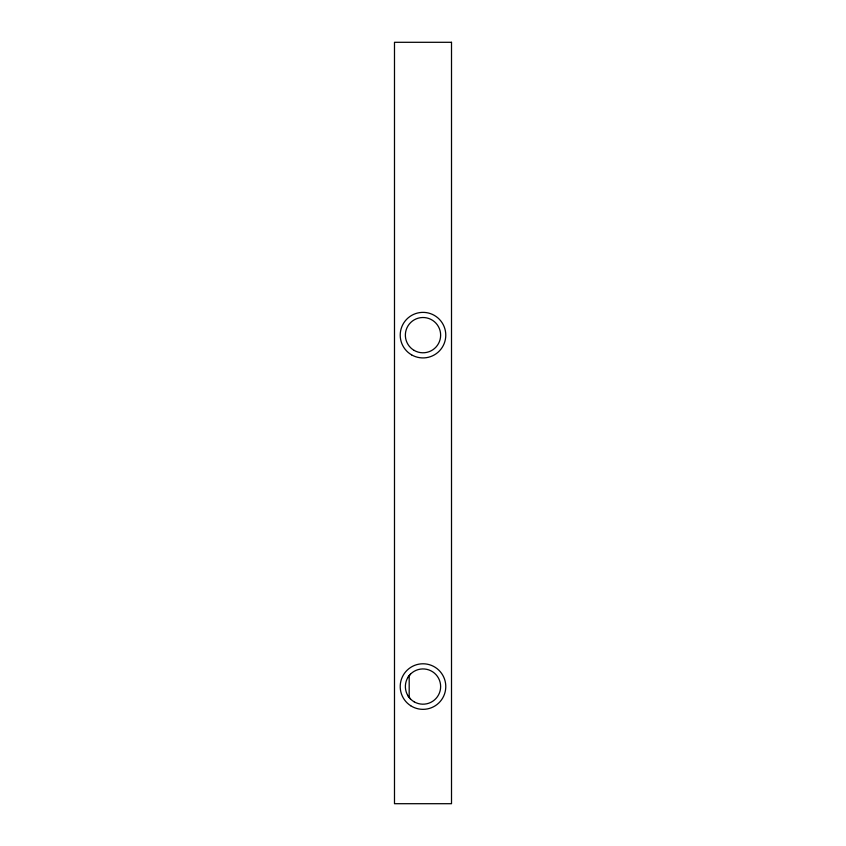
<?xml version="1.0" encoding="UTF-8"?>
<svg xmlns="http://www.w3.org/2000/svg" width="846" height="846" viewBox="0 0 846 846"><rect width="100%" height="100%" fill="white"/><g stroke="black" fill="none" stroke-linecap="round" stroke-linejoin="round"><path stroke-width="1.27" d="M407.73 677.741L410.532 674.093M407.73 695.38L410.532 699.029M409.189 675.838L409.189 697.284M451.51 42.3L394.49 42.3L394.49 803.7L451.51 803.7L451.51 42.3M411.611 354.876A22.779 22.779 0 0 0 445.779 335.143A22.779 22.779 0 0 0 411.611 315.421A22.779 22.779 0 0 0 411.611 354.876M410.691 705.733A22.779 22.779 0 0 0 445.757 687.629A22.779 22.779 0 0 0 412.552 666.32A22.779 22.779 0 0 0 410.691 705.733M414.18 350.424A17.639 17.639 0 0 0 440.639 335.143A17.639 17.639 0 0 0 414.18 319.873A17.639 17.639 0 0 0 414.18 350.424M414.18 701.831A17.639 17.639 0 0 0 440.639 686.561A17.639 17.639 0 0 0 414.18 671.29A17.639 17.639 0 0 0 414.18 701.831"/></g></svg>
